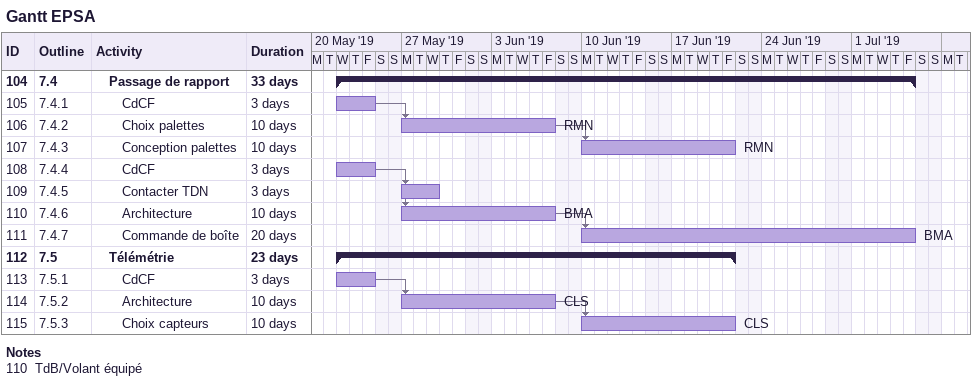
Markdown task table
Gantt EPSA

| ID | WBS | Task | Duration | Start | Finish | Predecessors | Resources |
|---|---|---|---|---|---|---|---|
| 104 | 7.4 | **Passage de rapport** | 33d | 2019-05-22 | 2019-07-05 |  |  |
| 105 | 7.4.1 | CdCF | 3d | 2019-05-22 | 2019-05-24 |  |  |
| 106 | 7.4.2 | Choix palettes | 10d | 2019-05-27 | 2019-06-07 | 105 | RMN |
| 107 | 7.4.3 | Conception palettes | 10d | 2019-06-10 | 2019-06-21 | 106 | RMN |
| 108 | 7.4.4 | CdCF | 3d | 2019-05-22 | 2019-05-24 |  |  |
| 109 | 7.4.5 | Contacter TDN | 3d | 2019-05-27 | 2019-05-29 | 108 |  |
| 110 | 7.4.6 | Architecture | 10d | 2019-05-27 | 2019-06-07 | 108 | BMA |
| 111 | 7.4.7 | Commande de boîte | 20d | 2019-06-10 | 2019-07-05 | 110 | BMA |
| 112 | 7.5 | **Télémétrie** | 23d | 2019-05-22 | 2019-06-21 |  |  |
| 113 | 7.5.1 | CdCF | 3d | 2019-05-22 | 2019-05-24 |  |  |
| 114 | 7.5.2 | Architecture | 10d | 2019-05-27 | 2019-06-07 | 113 | CLS |
| 115 | 7.5.3 | Choix capteurs | 10d | 2019-06-10 | 2019-06-21 | 114 | CLS |

Notes
- 110: TdB/Volant équipé
